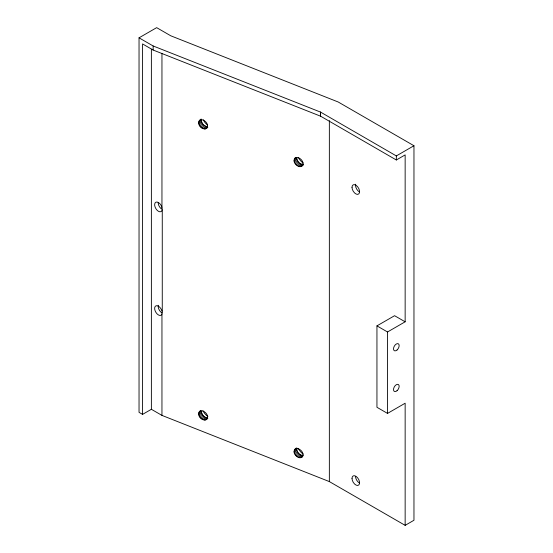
<?xml version="1.0" encoding="UTF-8"?>
<svg xmlns="http://www.w3.org/2000/svg" width="553" height="553" viewBox="0 0 553 553"><rect width="100%" height="100%" fill="white"/><g stroke="black" fill="none" stroke-linecap="round" stroke-linejoin="round"><path stroke-width="0.83" d="M198.665 122.566C199.605 116.358 208.135 121.549 207.513 126.063C206.573 132.271 198.043 127.079 198.665 122.566L201.361 120.291L201.513 119.22L198.817 121.494M198.665 413.637C199.605 407.43 208.135 412.614 207.513 417.135C206.573 423.342 198.043 418.151 198.665 413.637L201.361 411.363C201.527 414.397 203.933 417.218 206.933 417.791L204.237 420.066M294.078 160.287C295.019 154.08 303.542 159.271 302.92 163.785C301.979 169.992 293.456 164.808 294.078 160.287L296.774 158.013C296.954 161.338 299.94 164.676 303.41 164.428L300.708 166.702M294.078 451.359C295.019 445.151 303.542 450.342 302.92 454.856C301.979 461.064 293.456 455.872 294.078 451.359L296.774 449.084L296.926 448.013L294.231 450.287M161.953 210.465L161.711 210.997A5.357 3.097 60 0 1 155.994 208.861A5.357 3.097 60 0 1 155.994 202.156A5.357 3.097 60 0 1 161.711 206.622L162.264 209.075L162.264 312.735L161.711 314.657A5.357 3.097 60 0 1 155.994 312.521A5.357 3.097 60 0 1 155.994 305.816A5.357 3.097 60 0 1 161.711 310.281L161.953 311.104M199.26 120.609L201.043 119.075M198.817 123.761L201.513 121.487L201.361 120.291M199.26 124.985L201.956 122.718L201.513 121.487M199.965 126.174L202.661 123.9L201.956 122.718M200.877 127.231L203.573 124.957L206.933 126.72L204.237 128.994M201.942 128.089L204.645 125.814M203.089 128.69L205.785 126.416M205.301 128.98L207.458 127.162M206.214 128.649L207.831 127.28M294.673 158.338L295.751 157.425M294.231 159.216L296.387 157.398M294.231 161.483L296.926 159.209M294.673 162.713L297.369 160.439M295.371 163.895L298.067 161.621M296.29 164.953L298.986 162.679M297.355 165.81L300.051 163.536M298.502 166.412L301.198 164.137M299.643 166.716L302.339 164.441M301.627 166.37L303.41 164.829M199.26 411.681L200.338 410.768M198.817 412.559L200.974 410.741M198.817 414.826L201.513 412.552M199.26 416.056L201.956 413.782M199.965 417.239L202.661 414.964M200.877 418.296L203.573 416.022M201.942 419.16L204.645 416.886M203.089 419.762L205.785 417.487M205.301 420.045L207.458 418.227M206.214 419.713L207.831 418.351M294.673 449.402L296.29 448.041M294.231 452.548L296.926 450.273L296.774 449.084M294.673 453.778L297.369 451.504L296.926 450.273M295.371 454.967L298.067 452.693L297.369 451.504M296.29 456.025L298.986 453.75L301.198 455.209L303.41 455.499L300.708 457.773M297.355 456.882L300.051 454.607M298.502 457.483L301.198 455.209M299.643 457.787L302.339 455.513M301.627 457.435L302.705 456.529M139.038 37.825L156.665 27.65L170.766 35.793L338.166 101.98L413.962 145.736L413.962 520.262L405.149 525.35L329.353 481.587L161.953 415.4L151.377 409.296L142.563 414.384L139.038 412.351L139.038 37.825L153.14 45.968L320.602 112.121L396.335 155.918L413.962 145.736M142.563 414.384L142.563 43.936L153.14 50.04L320.602 116.192L396.335 159.99L405.149 154.902L405.149 321.805L387.522 331.98L376.946 325.876L376.946 407.291L387.522 413.402L405.149 403.22L405.149 525.35M376.946 325.876L394.572 315.701L405.149 321.805M202.661 123.9L203.573 124.957M298.067 452.693L298.986 453.75M396.335 155.918L396.335 159.99M387.522 331.98L387.522 413.402M329.353 120.637L329.353 481.587M161.953 53.551L161.953 207.444M161.953 314.125L161.953 415.4M153.14 45.968L153.14 50.04M151.377 49.21L151.377 409.296M161.967 209.248A5.357 3.097 60 0 1 158.172 202.688M161.967 312.908A5.357 3.097 60 0 1 158.303 305.291M359.319 482.914A5.357 3.097 60 0 1 355.531 476.347M359.319 191.843A5.357 3.097 60 0 1 355.655 184.218M207.534 125.019A9.802 6.601 49.9 0 1 203.297 119.828M303.327 163.107A9.802 6.601 49.9 0 1 298.42 157.432M207.921 416.45A9.802 6.601 49.9 0 1 203.006 410.782M303.327 454.172A9.802 6.601 49.9 0 1 298.42 448.504M320.602 112.121L320.54 116.227L320.602 112.121M352.005 478.38A5.357 3.097 60 0 0 357.687 485.458A5.357 3.097 60 0 0 357.687 477.875A5.357 3.097 60 0 0 352.005 478.38M352.005 187.315A5.357 3.097 60 0 0 357.687 194.386A5.357 3.097 60 0 0 357.687 186.803A5.357 3.097 60 0 0 352.005 187.315M397.068 349.973A3.989 2.302 -60 0 0 398.333 343.793A3.989 2.302 -60 0 0 393.612 347.975A3.989 2.302 -60 0 0 397.068 349.973M397.068 390.681A3.989 2.302 -60 0 0 398.333 384.501A3.989 2.302 -60 0 0 393.612 388.69A3.989 2.302 -60 0 0 397.068 390.681"/></g></svg>
